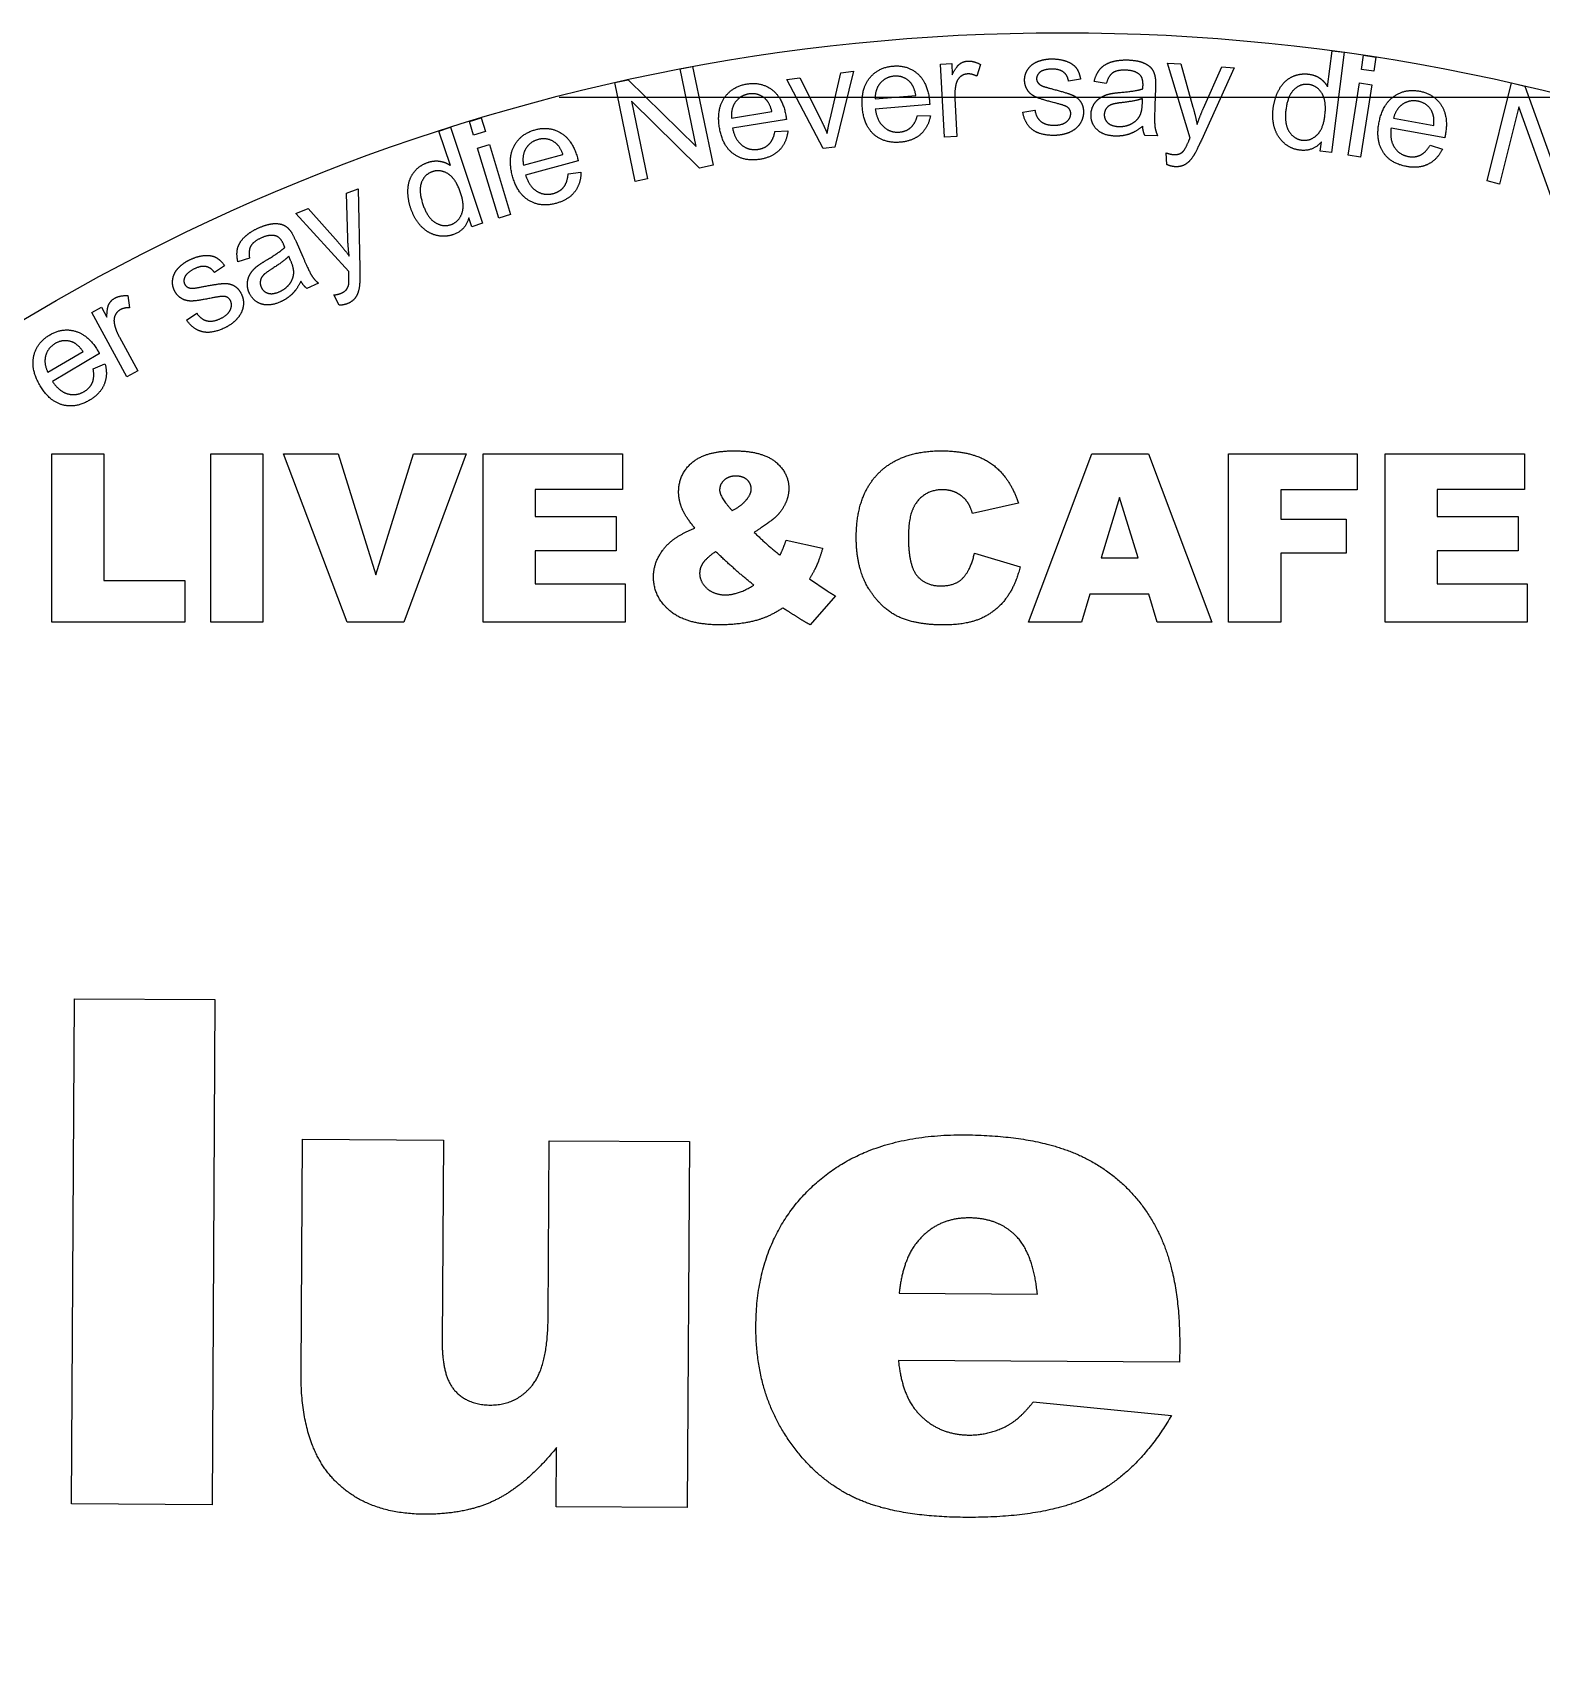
# Model space of a CAD drawing. Header units: centimetres. Extents: x -6 to 6, y -6 to 6.
# Drawn here: x -3.056 to 1.422, y 1.147 to 6 of the extents above; entities that cross this region are included whole.
import ezdxf

# ---------------------------------------------------------------- set-up
doc = ezdxf.new("R2010")
doc.units = ezdxf.units.CM
doc.header["$MEASUREMENT"] = 0
for name, color, linetype in [('cut v4_Sketch1', 7, 'Continuous'), ('cut v4_Sketch18', 7, 'Continuous'), ('cut v4_Sketch19', 7, 'Continuous'), ('cut v4_Sketch5', 7, 'Continuous'), ('cut v4_Sketch6', 7, 'Continuous')]:
    doc.layers.add(name, color=color, linetype=linetype)

msp = doc.modelspace()

# ---------------------------------------------------------------- linework, layer by layer
at = {"layer": 'cut v4_Sketch1'}
msp.add_circle((0, 0), 6, dxfattribs=at)
at = {"layer": 'cut v4_Sketch18'}
msp.add_line((-1.4935, 5.8081), (1.5065, 5.8081), dxfattribs=at)
at = {"layer": 'cut v4_Sketch19'}
for p, q in [((0.7876, 5.8397), (0.8011, 5.9465)), ((0.8374, 5.9419), (0.7998, 5.6443)), ((0.8011, 5.9465), (0.8374, 5.9419)), ((0.8884, 5.8911), (0.8949, 5.9329)), ((0.8949, 5.9329), (0.9313, 5.9273)), ((0.9313, 5.9273), (0.9248, 5.8854)), ((-1.1345, 5.8923), (-1.0972, 5.9)), ((-1.0869, 5.6616), (-1.1345, 5.8923)), ((-1.0972, 5.9), (-1.0366, 5.6062)), ((-0.6893, 5.7435), (-0.6575, 5.881)), ((-0.6199, 5.8856), (-0.6752, 5.6599)), ((-0.6575, 5.881), (-0.6199, 5.8856)), ((-0.3612, 5.9065), (-0.3281, 5.9082)), ((-0.3496, 5.6894), (-0.3612, 5.9065)), ((-0.3281, 5.9082), (-0.3263, 5.8753)), ((-0.2429, 5.9058), (-0.2538, 5.871)), ((0.3122, 5.9099), (0.3518, 5.9071)), ((0.3794, 5.687), (0.3122, 5.9099)), ((0.3518, 5.9071), (0.3882, 5.7785)), ((0.5109, 5.8961), (0.4131, 5.6813)), ((0.419, 5.7755), (0.4741, 5.8987)), ((0.4741, 5.8987), (0.5109, 5.8961)), ((0.9248, 5.8854), (0.8884, 5.8911)), ((-1.3287, 5.8523), (-1.2888, 5.8605)), ((-1.2681, 5.5584), (-1.3287, 5.8523)), ((-1.2888, 5.8605), (-1.0869, 5.6616)), ((-0.8178, 5.8614), (-0.7792, 5.8661)), ((-0.7093, 5.6557), (-0.8178, 5.8614)), ((-0.7792, 5.8661), (-0.7171, 5.7426)), ((0.0545, 5.8616), (0.0185, 5.8565)), ((0.1309, 5.8492), (0.095, 5.8553)), ((0.2766, 5.8343), (0.275, 5.7852)), ((0.8492, 5.6364), (0.8823, 5.8512)), ((0.8823, 5.8512), (0.9187, 5.8456)), ((0.9187, 5.8456), (0.8856, 5.6308)), ((1.2615, 5.5599), (1.334, 5.851)), ((1.334, 5.851), (1.3735, 5.8412)), ((1.3735, 5.8412), (1.4695, 5.5746)), ((-1.2784, 5.797), (-1.2308, 5.5661)), ((-1.0765, 5.5979), (-1.2784, 5.797)), ((-0.5554, 5.8033), (-0.4345, 5.8136)), ((-0.3934, 5.7867), (-0.5549, 5.773)), ((-0.3189, 5.805), (-0.3128, 5.6914)), ((0.2379, 5.7909), (0.2383, 5.8044)), ((1.3554, 5.7795), (1.2984, 5.5507)), ((1.4513, 5.5127), (1.3554, 5.7795)), ((-1.76, 5.7361), (-1.7247, 5.7468)), ((-1.7477, 5.6956), (-1.76, 5.7361)), ((-1.7247, 5.7468), (-1.7124, 5.7063)), ((-0.9816, 5.7466), (-0.8618, 5.7658)), ((-0.8188, 5.742), (-0.9789, 5.7164)), ((-0.4298, 5.7543), (-0.3915, 5.7528)), ((-0.1174, 5.7644), (-0.081, 5.7703)), ((0.9836, 5.7463), (1.103, 5.7246)), ((-1.8504, 5.7078), (-1.8156, 5.7193)), ((-1.8163, 5.6056), (-1.8504, 5.7078)), ((-1.8156, 5.7193), (-1.7208, 5.4347)), ((-1.7124, 5.7063), (-1.7477, 5.6956)), ((-0.8528, 5.7069), (-0.8145, 5.7083)), ((-0.3128, 5.6914), (-0.3496, 5.6894)), ((0.2837, 5.6938), (0.2452, 5.695)), ((1.1356, 5.6878), (0.9762, 5.7169)), ((-1.736, 5.657), (-1.7007, 5.6677)), ((-1.6729, 5.449), (-1.736, 5.657)), ((-1.7007, 5.6677), (-1.6376, 5.4597)), ((-1.5992, 5.6062), (-1.4822, 5.6383)), ((-0.6752, 5.6599), (-0.7093, 5.6557)), ((0.3106, 5.6083), (0.3089, 5.643)), ((0.7659, 5.6485), (0.7694, 5.6758)), ((0.7998, 5.6443), (0.7659, 5.6485)), ((0.8856, 5.6308), (0.8492, 5.6364)), ((1.0919, 5.666), (1.1285, 5.6546)), ((-1.4369, 5.6193), (-1.5932, 5.5765)), ((-1.4669, 5.5807), (-1.4289, 5.5863)), ((-1.0366, 5.6062), (-1.0765, 5.5979)), ((-2.1245, 5.5232), (-2.0902, 5.5368)), ((-2.0902, 5.5368), (-2.0855, 5.3009)), ((-1.2308, 5.5661), (-1.2681, 5.5584)), ((1.2984, 5.5507), (1.2615, 5.5599)), ((-2.1209, 5.3883), (-2.1245, 5.5232)), ((-2.2753, 5.4633), (-2.2384, 5.4779)), ((-2.1183, 5.2914), (-2.2753, 5.4633)), ((-2.2384, 5.4779), (-2.1499, 5.3777)), ((-1.7532, 5.4239), (-1.7619, 5.4499)), ((-1.6376, 5.4597), (-1.6729, 5.449)), ((-1.7208, 5.4347), (-1.7532, 5.4239)), ((-2.2747, 5.3797), (-2.2549, 5.3347)), ((-2.4868, 5.3082), (-2.517, 5.288)), ((-2.4126, 5.3301), (-2.4475, 5.3201)), ((-2.2908, 5.3238), (-2.2963, 5.3362)), ((-2.2075, 5.2561), (-2.2428, 5.2406)), ((-2.7741, 5.2194), (-2.7688, 5.1834)), ((-2.1463, 5.1906), (-2.1629, 5.2212)), ((-2.881, 5.1688), (-2.8519, 5.1847)), ((-2.7766, 4.9782), (-2.881, 5.1688)), ((-2.8519, 5.1847), (-2.8361, 5.1558)), ((-2.5997, 5.1462), (-2.5694, 5.1673)), ((-3.0114, 4.9918), (-2.9069, 5.0534)), ((-2.7989, 5.0957), (-2.7443, 4.9959)), ((-2.8582, 5.047), (-2.9978, 4.9647)), ((-2.877, 5.0019), (-2.8418, 5.0172)), ((-2.7443, 4.9959), (-2.7766, 4.9782))]:
    msp.add_line(p, q, dxfattribs=at)
msp.add_circle((0, 0), 6, dxfattribs=at)
for points in [[(-0.0637, 5.9176), (-0.0489, 5.9221), (-0.0319, 5.9222)], [(-0.0319, 5.9222), (-0.0064, 5.9223), (0.013, 5.915)], [(-0.5725, 5.8645), (-0.5469, 5.8971), (-0.5021, 5.9009)], [(-0.5021, 5.9009), (-0.4587, 5.9046), (-0.4286, 5.8774)], [(-0.4286, 5.8774), (-0.3986, 5.8502), (-0.394, 5.7965)], [(-0.3263, 5.8753), (-0.3149, 5.8991), (-0.3046, 5.907)], [(-0.3046, 5.907), (-0.2942, 5.915), (-0.2814, 5.9157)], [(-0.2812, 5.8775), (-0.2932, 5.8769), (-0.3025, 5.8691)], [(-0.2814, 5.9157), (-0.2628, 5.9166), (-0.2429, 5.9058)], [(-0.2538, 5.871), (-0.2677, 5.8783), (-0.2812, 5.8775)], [(-0.1117, 5.8592), (-0.1117, 5.8737), (-0.1051, 5.8861)], [(-0.1051, 5.8861), (-0.0985, 5.8985), (-0.0871, 5.9068)], [(-0.0871, 5.9068), (-0.0786, 5.9131), (-0.0637, 5.9176)], [(-0.0653, 5.8833), (-0.0761, 5.8749), (-0.0761, 5.8636)], [(-0.0291, 5.8919), (-0.0545, 5.8918), (-0.0653, 5.8833)], [(0.0042, 5.8826), (-0.0077, 5.892), (-0.0291, 5.8919)], [(0.0185, 5.8565), (0.016, 5.8733), (0.0042, 5.8826)], [(0.013, 5.915), (0.0324, 5.9077), (0.0416, 5.8952)], [(0.0416, 5.8952), (0.0509, 5.8826), (0.0545, 5.8616)], [(0.095, 5.8553), (0.1007, 5.8783), (0.1124, 5.8921)], [(0.1124, 5.8921), (0.1241, 5.906), (0.1456, 5.913)], [(0.1502, 5.8809), (0.1376, 5.8722), (0.1309, 5.8492)], [(0.1456, 5.913), (0.1672, 5.9199), (0.1952, 5.919)], [(0.1889, 5.8887), (0.1629, 5.8896), (0.1502, 5.8809)], [(0.2304, 5.8749), (0.2167, 5.8878), (0.1889, 5.8887)], [(0.1952, 5.919), (0.223, 5.9181), (0.2402, 5.911)], [(0.2398, 5.8428), (0.2405, 5.8653), (0.2304, 5.8749)], [(0.2402, 5.911), (0.2573, 5.9039), (0.2652, 5.8937)], [(0.2652, 5.8937), (0.2731, 5.8835), (0.2758, 5.8683)], [(0.682, 5.8689), (0.7053, 5.8802), (0.7319, 5.8769)], [(0.7319, 5.8769), (0.7513, 5.8744), (0.7655, 5.8642)], [(-1.0032, 5.8064), (-0.9801, 5.8407), (-0.9356, 5.8479)], [(-0.9356, 5.8479), (-0.8926, 5.8547), (-0.8606, 5.8298)], [(-0.8606, 5.8298), (-0.8287, 5.8049), (-0.8202, 5.7517)], [(-0.5934, 5.7773), (-0.5981, 5.832), (-0.5725, 5.8645)], [(-0.5402, 5.8502), (-0.556, 5.8318), (-0.5554, 5.8033)], [(-0.4991, 5.8708), (-0.5244, 5.8686), (-0.5402, 5.8502)], [(-0.4518, 5.8534), (-0.4712, 5.8732), (-0.4991, 5.8708)], [(-0.4345, 5.8136), (-0.4393, 5.8407), (-0.4518, 5.8534)], [(-0.3151, 5.8483), (-0.3201, 5.8283), (-0.3189, 5.805)], [(-0.3025, 5.8691), (-0.3117, 5.8614), (-0.3151, 5.8483)], [(-0.1035, 5.8301), (-0.1116, 5.8432), (-0.1117, 5.8592)], [(-0.0796, 5.8095), (-0.0953, 5.8169), (-0.1035, 5.8301)], [(-0.0761, 5.8636), (-0.0761, 5.8565), (-0.0715, 5.8508)], [(-0.0715, 5.8508), (-0.067, 5.8448), (-0.0574, 5.841)], [(-0.0574, 5.841), (-0.0518, 5.839), (-0.0248, 5.8317)], [(-0.0248, 5.8317), (0.0143, 5.8215), (0.0298, 5.8149)], [(0.1732, 5.8227), (0.218, 5.8266), (0.2393, 5.8332)], [(0.2393, 5.8332), (0.2397, 5.8408), (0.2398, 5.8428)], [(0.2758, 5.8683), (0.2774, 5.8588), (0.2766, 5.8343)], [(0.6264, 5.7755), (0.6305, 5.8078), (0.6446, 5.8327)], [(0.6446, 5.8327), (0.6587, 5.8576), (0.682, 5.8689)], [(0.6883, 5.8314), (0.6694, 5.8136), (0.664, 5.7707)], [(0.7315, 5.8462), (0.7071, 5.8492), (0.6883, 5.8314)], [(0.7709, 5.8201), (0.7565, 5.843), (0.7315, 5.8462)], [(0.7655, 5.8642), (0.7797, 5.8541), (0.7876, 5.8397)], [(0.9831, 5.8098), (1.0163, 5.8346), (1.0606, 5.8265)], [(1.0606, 5.8265), (1.1035, 5.8187), (1.1253, 5.7846)], [(-1.0176, 5.7179), (-1.0263, 5.772), (-1.0032, 5.8064)], [(-0.9699, 5.7945), (-0.9843, 5.775), (-0.9816, 5.7466)], [(-0.9305, 5.818), (-0.9555, 5.814), (-0.9699, 5.7945)], [(-0.882, 5.8042), (-0.9028, 5.8224), (-0.9305, 5.818)], [(-0.8618, 5.7658), (-0.8686, 5.7925), (-0.882, 5.8042)], [(-0.5586, 5.6976), (-0.5889, 5.7245), (-0.5934, 5.7773)], [(-0.394, 5.7965), (-0.3937, 5.7933), (-0.3934, 5.7867)], [(-0.0234, 5.792), (-0.0639, 5.8021), (-0.0796, 5.8095)], [(0.0143, 5.7797), (0.0067, 5.7846), (-0.0234, 5.792)], [(0.0253, 5.7601), (0.0252, 5.7726), (0.0143, 5.7797)], [(0.0298, 5.8149), (0.0453, 5.8083), (0.0542, 5.7957)], [(0.0542, 5.7957), (0.063, 5.783), (0.0631, 5.7642)], [(0.0855, 5.7576), (0.086, 5.7735), (0.0937, 5.7865)], [(0.0937, 5.7865), (0.1014, 5.7994), (0.1134, 5.807)], [(0.1134, 5.807), (0.1254, 5.8146), (0.1403, 5.8182)], [(0.1454, 5.7861), (0.1359, 5.7823), (0.1305, 5.7746)], [(0.1403, 5.8182), (0.1512, 5.8207), (0.1732, 5.8227)], [(0.1778, 5.7924), (0.1549, 5.7899), (0.1454, 5.7861)], [(0.2383, 5.8044), (0.218, 5.7969), (0.1778, 5.7924)], [(0.2308, 5.7543), (0.2371, 5.7666), (0.2379, 5.7909)], [(0.275, 5.7852), (0.2733, 5.7339), (0.2752, 5.7202)], [(0.3882, 5.7785), (0.3954, 5.754), (0.4005, 5.7271)], [(0.7797, 5.753), (0.7853, 5.7973), (0.7709, 5.8201)], [(0.9401, 5.7311), (0.9499, 5.7851), (0.9831, 5.8098)], [(1.0105, 5.7876), (0.9905, 5.7739), (0.9836, 5.7463)], [(1.0556, 5.7966), (1.0306, 5.8012), (1.0105, 5.7876)], [(1.0967, 5.7675), (1.0832, 5.7916), (1.0556, 5.7966)], [(1.1253, 5.7846), (1.1472, 5.7504), (1.1376, 5.6975)], [(-0.8202, 5.7517), (-0.8196, 5.7485), (-0.8188, 5.742)], [(-0.7171, 5.7426), (-0.707, 5.7226), (-0.6979, 5.7008)], [(-0.6979, 5.7008), (-0.6951, 5.7185), (-0.6893, 5.7435)], [(-0.5549, 5.773), (-0.5498, 5.7375), (-0.53, 5.7201)], [(-0.4496, 5.7185), (-0.4362, 5.7303), (-0.4298, 5.7543)], [(-0.3915, 5.7528), (-0.3977, 5.7188), (-0.4204, 5.6984)], [(-0.0888, 5.7124), (-0.1111, 5.7299), (-0.1174, 5.7644)], [(-0.081, 5.7703), (-0.0778, 5.7484), (-0.0638, 5.7368)], [(-0.0638, 5.7368), (-0.0497, 5.7252), (-0.0245, 5.7253)], [(-0.0245, 5.7253), (0.0009, 5.7254), (0.0131, 5.7358)], [(0.0131, 5.7358), (0.0253, 5.7462), (0.0253, 5.7601)], [(0.0525, 5.7294), (0.0418, 5.7131), (0.0216, 5.7041)], [(0.0631, 5.7642), (0.0632, 5.7458), (0.0525, 5.7294)], [(0.1033, 5.7122), (0.0846, 5.7304), (0.0855, 5.7576)], [(0.1305, 5.7746), (0.1251, 5.7669), (0.1248, 5.7573)], [(0.1248, 5.7573), (0.1243, 5.7426), (0.1352, 5.7324)], [(0.1352, 5.7324), (0.146, 5.7222), (0.1675, 5.7215)], [(0.1675, 5.7215), (0.1887, 5.7208), (0.2056, 5.7296)], [(0.2056, 5.7296), (0.2225, 5.7384), (0.2308, 5.7543)], [(0.4005, 5.7271), (0.4086, 5.752), (0.419, 5.7755)], [(0.6309, 5.7154), (0.6223, 5.7424), (0.6264, 5.7755)], [(0.664, 5.7707), (0.6588, 5.7293), (0.6736, 5.7066)], [(0.7554, 5.6954), (0.7747, 5.7128), (0.7797, 5.753)], [(0.9528, 5.6451), (0.9306, 5.679), (0.9401, 5.7311)], [(1.103, 5.7246), (1.1055, 5.752), (1.0967, 5.7675)], [(-1.6272, 5.6633), (-1.6079, 5.6999), (-1.5645, 5.7118)], [(-1.5561, 5.6827), (-1.5806, 5.676), (-1.5928, 5.6551)], [(-1.5645, 5.7118), (-1.5225, 5.7234), (-1.488, 5.702)], [(-1.5065, 5.6743), (-1.5291, 5.6902), (-1.5561, 5.6827)], [(-1.488, 5.702), (-1.4535, 5.6807), (-1.4393, 5.6288)], [(-0.977, 5.6409), (-1.0093, 5.6655), (-1.0176, 5.7179)], [(-0.9789, 5.7164), (-0.9712, 5.6814), (-0.9502, 5.6654)], [(-0.8698, 5.6698), (-0.8574, 5.6826), (-0.8528, 5.7069)], [(-0.8145, 5.7083), (-0.8181, 5.6739), (-0.8392, 5.6519)], [(-0.4808, 5.6748), (-0.5283, 5.6707), (-0.5586, 5.6976)], [(-0.53, 5.7201), (-0.5103, 5.7026), (-0.4831, 5.705)], [(-0.4831, 5.705), (-0.463, 5.7067), (-0.4496, 5.7185)], [(-0.4204, 5.6984), (-0.4431, 5.678), (-0.4808, 5.6748)], [(-0.0242, 5.695), (-0.0665, 5.6948), (-0.0888, 5.7124)], [(0.0216, 5.7041), (0.0014, 5.6952), (-0.0242, 5.695)], [(0.1577, 5.693), (0.1219, 5.6941), (0.1033, 5.7122)], [(0.1986, 5.6988), (0.1794, 5.6923), (0.1577, 5.693)], [(0.2387, 5.7221), (0.2177, 5.7054), (0.1986, 5.6988)], [(0.2452, 5.695), (0.2399, 5.7067), (0.2387, 5.7221)], [(0.2752, 5.7202), (0.2771, 5.7065), (0.2837, 5.6938)], [(0.3755, 5.6782), (0.3768, 5.6812), (0.3794, 5.687)], [(0.4131, 5.6813), (0.3973, 5.6465), (0.389, 5.6336)], [(0.6594, 5.6715), (0.6396, 5.6884), (0.6309, 5.7154)], [(0.6736, 5.7066), (0.6885, 5.6839), (0.7123, 5.6809)], [(0.7123, 5.6809), (0.7362, 5.6779), (0.7554, 5.6954)], [(0.9762, 5.7169), (0.9718, 5.6813), (0.9863, 5.6593)], [(1.1376, 5.6975), (1.137, 5.6942), (1.1356, 5.6878)], [(-1.6319, 5.5737), (-1.6464, 5.6266), (-1.6272, 5.6633)], [(-1.5928, 5.6551), (-1.605, 5.6341), (-1.5992, 5.6062)], [(-1.4822, 5.6383), (-1.4918, 5.6641), (-1.5065, 5.6743)], [(-0.8977, 5.6239), (-0.9448, 5.6164), (-0.977, 5.6409)], [(-0.9502, 5.6654), (-0.9292, 5.6495), (-0.9023, 5.6538)], [(-0.9023, 5.6538), (-0.8823, 5.657), (-0.8698, 5.6698)], [(-0.8392, 5.6519), (-0.8603, 5.6299), (-0.8977, 5.6239)], [(0.3089, 5.643), (0.3207, 5.6389), (0.3297, 5.6383)], [(0.3297, 5.6383), (0.3419, 5.6375), (0.3496, 5.641)], [(0.3496, 5.641), (0.3572, 5.6446), (0.3624, 5.6516)], [(0.3624, 5.6516), (0.3663, 5.6569), (0.3755, 5.6782)], [(0.389, 5.6336), (0.378, 5.6161), (0.3647, 5.6085)], [(0.705, 5.6513), (0.6792, 5.6545), (0.6594, 5.6715)], [(0.7694, 5.6758), (0.7448, 5.6463), (0.705, 5.6513)], [(1.0219, 5.6027), (0.975, 5.6112), (0.9528, 5.6451)], [(0.9863, 5.6593), (1.0008, 5.6373), (1.0276, 5.6324)], [(1.0276, 5.6324), (1.0475, 5.6288), (1.0635, 5.6367)], [(1.0635, 5.6367), (1.0795, 5.6446), (1.0919, 5.666)], [(1.1285, 5.6546), (1.1137, 5.6234), (1.0864, 5.6096)], [(-1.9422, 5.5375), (-1.9403, 5.566), (-1.9242, 5.5863)], [(-1.9242, 5.5863), (-1.9081, 5.6065), (-1.8827, 5.615)], [(-1.8697, 5.5872), (-1.893, 5.5794), (-1.9023, 5.5552)], [(-1.8827, 5.615), (-1.864, 5.6212), (-1.8469, 5.6182)], [(-1.8229, 5.5808), (-1.8459, 5.5952), (-1.8697, 5.5872)], [(-1.8469, 5.6182), (-1.8297, 5.6152), (-1.8163, 5.6056)], [(-1.4289, 5.5863), (-1.4288, 5.5517), (-1.4474, 5.5275)], [(-1.4393, 5.6288), (-1.4384, 5.6257), (-1.4369, 5.6193)], [(0.3339, 5.6021), (0.3233, 5.6029), (0.3106, 5.6083)], [(0.3647, 5.6085), (0.3515, 5.6009), (0.3339, 5.6021)], [(1.0864, 5.6096), (1.0592, 5.5959), (1.0219, 5.6027)], [(-1.9339, 5.478), (-1.9442, 5.5089), (-1.9422, 5.5375)], [(-1.9023, 5.5552), (-1.9116, 5.531), (-1.8979, 5.49)], [(-1.7859, 5.5241), (-1.8, 5.5664), (-1.8229, 5.5808)], [(-1.5832, 5.5017), (-1.6179, 5.5226), (-1.6319, 5.5737)], [(-1.5932, 5.5765), (-1.5818, 5.5425), (-1.5592, 5.5289)], [(-1.5103, 5.5226), (-1.4908, 5.5279), (-1.4798, 5.542)], [(-1.4798, 5.542), (-1.4688, 5.556), (-1.4669, 5.5807)], [(-1.8979, 5.49), (-1.8847, 5.4504), (-1.8615, 5.4364)], [(-1.7829, 5.4616), (-1.7731, 5.4857), (-1.7859, 5.5241)], [(-1.5025, 5.4933), (-1.5485, 5.4807), (-1.5832, 5.5017)], [(-1.5592, 5.5289), (-1.5366, 5.5154), (-1.5103, 5.5226)], [(-1.4474, 5.5275), (-1.466, 5.5033), (-1.5025, 5.4933)], [(-1.9038, 5.4258), (-1.9233, 5.4464), (-1.9339, 5.478)], [(-1.8615, 5.4364), (-1.8383, 5.4223), (-1.8156, 5.4299)], [(-1.8156, 5.4299), (-1.7927, 5.4375), (-1.7829, 5.4616)], [(-1.7619, 5.4499), (-1.7712, 5.4127), (-1.8093, 5.4001)], [(-2.4478, 5.3608), (-2.4432, 5.3784), (-2.4268, 5.394)], [(-2.4268, 5.394), (-2.4104, 5.4096), (-2.3848, 5.4209)], [(-2.3774, 5.3908), (-2.4011, 5.3803), (-2.4088, 5.367)], [(-2.3848, 5.4209), (-2.3593, 5.4321), (-2.3408, 5.4331)], [(-2.3339, 5.3963), (-2.3519, 5.402), (-2.3774, 5.3908)], [(-2.3408, 5.4331), (-2.3222, 5.4341), (-2.3107, 5.4283)], [(-2.3116, 5.3715), (-2.3207, 5.3921), (-2.3339, 5.3963)], [(-2.3107, 5.4283), (-2.2992, 5.4226), (-2.2901, 5.41)], [(-2.2901, 5.41), (-2.2846, 5.4021), (-2.2747, 5.3797)], [(-2.1167, 5.3367), (-2.1202, 5.3626), (-2.1209, 5.3883)], [(-1.8592, 5.3985), (-1.8844, 5.4052), (-1.9038, 5.4258)], [(-1.8093, 5.4001), (-1.8339, 5.3918), (-1.8592, 5.3985)], [(-2.5473, 5.3384), (-2.5267, 5.3402), (-2.5129, 5.3329)], [(-2.4475, 5.3201), (-2.4523, 5.3432), (-2.4478, 5.3608)], [(-2.4088, 5.367), (-2.4165, 5.3537), (-2.4126, 5.3301)], [(-2.3629, 5.3245), (-2.3242, 5.3474), (-2.3079, 5.3626)], [(-2.3079, 5.3626), (-2.3108, 5.3696), (-2.3116, 5.3715)], [(-2.1499, 5.3777), (-2.1329, 5.3587), (-2.1167, 5.3367)], [(-2.634, 5.2877), (-2.629, 5.2971), (-2.6176, 5.3076)], [(-2.6176, 5.3076), (-2.6062, 5.318), (-2.5909, 5.3254)], [(-2.5753, 5.2993), (-2.5981, 5.2883), (-2.6042, 5.276)], [(-2.5909, 5.3254), (-2.5679, 5.3366), (-2.5473, 5.3384)], [(-2.5413, 5.3054), (-2.5559, 5.3087), (-2.5753, 5.2993)], [(-2.517, 5.288), (-2.5266, 5.3021), (-2.5413, 5.3054)], [(-2.5129, 5.3329), (-2.4991, 5.3256), (-2.4868, 5.3082)], [(-2.41, 5.2845), (-2.4025, 5.2966), (-2.3906, 5.3062)], [(-2.3906, 5.3062), (-2.3819, 5.3132), (-2.3629, 5.3245)], [(-2.3457, 5.2992), (-2.3652, 5.287), (-2.3722, 5.2795)], [(-2.2963, 5.3362), (-2.3113, 5.3206), (-2.3457, 5.2992)], [(-2.2814, 5.2877), (-2.281, 5.3015), (-2.2908, 5.3238)], [(-2.2549, 5.3347), (-2.2342, 5.2877), (-2.2266, 5.2762)], [(-2.118, 5.2818), (-2.1182, 5.285), (-2.1183, 5.2914)], [(-2.0855, 5.3009), (-2.0846, 5.2627), (-2.0865, 5.2474)], [(-2.6355, 5.2342), (-2.6419, 5.2472), (-2.6413, 5.2613)], [(-2.6413, 5.2613), (-2.6407, 5.2753), (-2.634, 5.2877)], [(-2.6042, 5.276), (-2.6103, 5.2637), (-2.6054, 5.2536)], [(-2.6054, 5.2536), (-2.6023, 5.2471), (-2.5957, 5.2439)], [(-2.5957, 5.2439), (-2.5891, 5.2406), (-2.5787, 5.2413)], [(-2.5787, 5.2413), (-2.5728, 5.2418), (-2.5453, 5.247)], [(-2.5453, 5.247), (-2.5056, 5.2547), (-2.4888, 5.2554)], [(-2.4888, 5.2554), (-2.472, 5.2562), (-2.4585, 5.2486)], [(-2.4585, 5.2486), (-2.4451, 5.2411), (-2.4369, 5.2241)], [(-2.4138, 5.2278), (-2.4202, 5.2425), (-2.4189, 5.2575)], [(-2.4189, 5.2575), (-2.4176, 5.2725), (-2.41, 5.2845)], [(-2.3806, 5.2627), (-2.3821, 5.2534), (-2.3783, 5.2446)], [(-2.3722, 5.2795), (-2.3791, 5.272), (-2.3806, 5.2627)], [(-2.3783, 5.2446), (-2.3723, 5.2311), (-2.3581, 5.2266)], [(-2.3243, 5.2308), (-2.3048, 5.2394), (-2.2934, 5.2546)], [(-2.2934, 5.2546), (-2.282, 5.2698), (-2.2814, 5.2877)], [(-2.2603, 5.2621), (-2.272, 5.238), (-2.2865, 5.2238)], [(-2.2428, 5.2406), (-2.2526, 5.2488), (-2.2603, 5.2621)], [(-2.2266, 5.2762), (-2.2189, 5.2647), (-2.2075, 5.2561)], [(-2.1253, 5.237), (-2.12, 5.2436), (-2.1183, 5.2521)], [(-2.1183, 5.2521), (-2.1171, 5.2586), (-2.118, 5.2818)], [(-2.0865, 5.2474), (-2.0889, 5.2268), (-2.0976, 5.2143)], [(-2.8361, 5.1558), (-2.836, 5.1822), (-2.8302, 5.1938)], [(-2.8302, 5.1938), (-2.8243, 5.2055), (-2.813, 5.2117)], [(-2.813, 5.2117), (-2.7966, 5.2206), (-2.7741, 5.2194)], [(-2.6155, 5.2115), (-2.6286, 5.2198), (-2.6355, 5.2342)], [(-2.5852, 5.2032), (-2.6025, 5.2031), (-2.6155, 5.2115)], [(-2.5269, 5.2118), (-2.5678, 5.2033), (-2.5852, 5.2032)], [(-2.4876, 5.217), (-2.4965, 5.2181), (-2.5269, 5.2118)], [(-2.4692, 5.2041), (-2.4747, 5.2153), (-2.4876, 5.217)], [(-2.4697, 5.1769), (-2.4632, 5.1916), (-2.4692, 5.2041)], [(-2.4369, 5.2241), (-2.4288, 5.2076), (-2.4314, 5.1882)], [(-2.3782, 5.1947), (-2.4028, 5.2029), (-2.4138, 5.2278)], [(-2.3207, 5.2009), (-2.3535, 5.1864), (-2.3782, 5.1947)], [(-2.3581, 5.2266), (-2.344, 5.2221), (-2.3243, 5.2308)], [(-2.2865, 5.2238), (-2.3009, 5.2096), (-2.3207, 5.2009)], [(-2.1629, 5.2212), (-2.1504, 5.2227), (-2.1421, 5.226)], [(-2.1226, 5.1952), (-2.1325, 5.1913), (-2.1463, 5.1906)], [(-2.1421, 5.226), (-2.1307, 5.2305), (-2.1253, 5.237)], [(-2.0976, 5.2143), (-2.1062, 5.2017), (-2.1226, 5.1952)], [(-2.8118, 5.1606), (-2.8168, 5.1496), (-2.8142, 5.1363)], [(-2.7963, 5.1774), (-2.8069, 5.1716), (-2.8118, 5.1606)], [(-2.7688, 5.1834), (-2.7845, 5.1839), (-2.7963, 5.1774)], [(-2.5514, 5.1117), (-2.5791, 5.1178), (-2.5997, 5.1462)], [(-2.5694, 5.1673), (-2.5571, 5.1489), (-2.5394, 5.1446)], [(-2.5394, 5.1446), (-2.5217, 5.1402), (-2.4991, 5.1512)], [(-2.4991, 5.1512), (-2.4762, 5.1623), (-2.4697, 5.1769)], [(-2.4483, 5.152), (-2.4626, 5.1352), (-2.4856, 5.124)], [(-2.4314, 5.1882), (-2.434, 5.1689), (-2.4483, 5.152)], [(-3.0533, 5.0396), (-3.0444, 5.08), (-3.0056, 5.1029)], [(-3.0056, 5.1029), (-2.968, 5.125), (-2.9292, 5.1135)], [(-2.9292, 5.1135), (-2.8903, 5.1019), (-2.863, 5.0555)], [(-2.8142, 5.1363), (-2.8101, 5.1161), (-2.7989, 5.0957)], [(-2.4856, 5.124), (-2.5238, 5.1055), (-2.5514, 5.1117)], [(-2.9899, 5.077), (-3.0117, 5.0641), (-3.018, 5.0407)], [(-2.9397, 5.0818), (-2.9657, 5.0912), (-2.9899, 5.077)], [(-2.9069, 5.0534), (-2.9229, 5.0758), (-2.9397, 5.0818)], [(-2.863, 5.0555), (-2.8613, 5.0527), (-2.8582, 5.047)], [(-3.0345, 4.9519), (-3.0623, 4.9992), (-3.0533, 5.0396)], [(-3.018, 5.0407), (-3.0243, 5.0173), (-3.0114, 4.9918)], [(-2.8793, 4.9611), (-2.8724, 4.9776), (-2.877, 5.0019)], [(-2.8418, 5.0172), (-2.8326, 4.9839), (-2.8443, 4.9556)], [(-2.9686, 4.8951), (-3.0076, 4.9063), (-3.0345, 4.9519)], [(-2.9978, 4.9647), (-2.9779, 4.9349), (-2.9525, 4.9277)], [(-2.9037, 4.9344), (-2.8863, 4.9447), (-2.8793, 4.9611)], [(-2.8443, 4.9556), (-2.8559, 4.9274), (-2.8885, 4.9082)], [(-2.8885, 4.9082), (-2.9296, 4.884), (-2.9686, 4.8951)], [(-2.9525, 4.9277), (-2.9272, 4.9206), (-2.9037, 4.9344)]]:
    msp.add_open_spline(points, degree=2, dxfattribs=at)
at = {"layer": 'cut v4_Sketch5'}
for p, q in [((-2.9415, 1.6317), (-2.9328, 3.1317)), ((-2.9328, 3.1317), (-2.5153, 3.1292)), ((-2.5153, 3.1292), (-2.524, 1.6293)), ((-2.2598, 2.0227), (-2.2558, 2.7144)), ((-2.2558, 2.7144), (-1.8373, 2.7119)), ((-1.8373, 2.7119), (-1.8408, 2.1144)), ((-1.5262, 2.1873), (-1.5232, 2.7101)), ((-1.5232, 2.7101), (-1.1068, 2.7077)), ((-1.1068, 2.7077), (-1.1131, 1.6211)), ((-0.4842, 2.257), (-0.0739, 2.2546)), ((0.3488, 2.0997), (0.3485, 2.0526)), ((0.3485, 2.0526), (-0.4864, 2.0574)), ((-0.086, 1.9344), (0.3241, 1.8941)), ((-1.5019, 1.6233), (-1.5009, 1.7993)), ((-2.524, 1.6293), (-2.9415, 1.6317)), ((-1.1131, 1.6211), (-1.5019, 1.6233))]:
    msp.add_line(p, q, dxfattribs=at)
for points in [[(-0.7438, 2.5726), (-0.5797, 2.7292), (-0.2922, 2.7275)], [(-0.2922, 2.7275), (-0.0589, 2.7262), (0.0757, 2.6548)], [(0.0757, 2.6548), (0.2104, 2.5834), (0.2802, 2.449)], [(-0.9094, 2.1612), (-0.9079, 2.416), (-0.7438, 2.5726)], [(-0.2762, 2.4809), (-0.3755, 2.4814), (-0.4353, 2.403)], [(-0.1379, 2.4279), (-0.1903, 2.4804), (-0.2762, 2.4809)], [(-0.0739, 2.2546), (-0.0855, 2.3754), (-0.1379, 2.4279)], [(0.2802, 2.449), (0.35, 2.3145), (0.3488, 2.0997)], [(-0.4353, 2.403), (-0.4734, 2.3541), (-0.4842, 2.257)], [(-1.575, 1.9819), (-1.5271, 2.0389), (-1.5262, 2.1873)], [(-0.8299, 1.8492), (-0.9104, 1.9821), (-0.9094, 2.1612)], [(-1.8408, 2.1144), (-1.8414, 2.0121), (-1.8038, 1.9689)], [(-0.4864, 2.0574), (-0.4757, 1.9571), (-0.433, 1.9077)], [(-2.1639, 1.7055), (-2.261, 1.8088), (-2.2598, 2.0227)], [(-1.8038, 1.9689), (-1.7662, 1.9257), (-1.6976, 1.9253)], [(-1.6976, 1.9253), (-1.6229, 1.9249), (-1.575, 1.9819)], [(-0.433, 1.9077), (-0.3731, 1.8368), (-0.2759, 1.8362)], [(-0.159, 1.8663), (-0.1252, 1.8855), (-0.086, 1.9344)], [(0.3241, 1.8941), (0.229, 1.731), (0.0956, 1.6606)], [(-0.6258, 1.6546), (-0.7493, 1.7162), (-0.8299, 1.8492)], [(-0.2759, 1.8362), (-0.2145, 1.8359), (-0.159, 1.8663)], [(-1.5009, 1.7993), (-1.5885, 1.6914), (-1.6772, 1.6458)], [(-1.8949, 1.6011), (-2.0668, 1.6021), (-2.1639, 1.7055)], [(-0.2865, 1.5917), (-0.5024, 1.593), (-0.6258, 1.6546)], [(0.0956, 1.6606), (-0.0379, 1.5903), (-0.2865, 1.5917)], [(-1.6772, 1.6458), (-1.766, 1.6003), (-1.8949, 1.6011)]]:
    msp.add_open_spline(points, degree=2, dxfattribs=at)
at = {"layer": 'cut v4_Sketch6'}
for p, q in [((-3, 4.75), (-2.8455, 4.75)), ((-3, 4.25), (-3, 4.75)), ((-2.8455, 4.75), (-2.8455, 4.3731)), ((-2.528, 4.25), (-2.528, 4.75)), ((-2.528, 4.75), (-2.3731, 4.75)), ((-2.3731, 4.75), (-2.3731, 4.25)), ((-2.3114, 4.75), (-2.1499, 4.75)), ((-2.1226, 4.25), (-2.3114, 4.75)), ((-2.1499, 4.75), (-2.0373, 4.3902)), ((-2.0373, 4.3902), (-1.9263, 4.75)), ((-1.7694, 4.75), (-1.9551, 4.25)), ((-1.9263, 4.75), (-1.7694, 4.75)), ((-1.7193, 4.75), (-1.3053, 4.75)), ((-1.7193, 4.25), (-1.7193, 4.75)), ((-1.3053, 4.75), (-1.3053, 4.6432)), ((-0.1003, 4.25), (0.0877, 4.75)), ((0.0877, 4.75), (0.2562, 4.75)), ((0.2562, 4.75), (0.4441, 4.25)), ((0.4939, 4.75), (0.8759, 4.75)), ((0.4939, 4.25), (0.4939, 4.75)), ((0.8759, 4.75), (0.8759, 4.6426)), ((0.9587, 4.75), (1.3728, 4.75)), ((0.9587, 4.25), (0.9587, 4.75)), ((1.3728, 4.75), (1.3728, 4.6432)), ((-1.3053, 4.6432), (-1.5645, 4.6432)), ((-1.5645, 4.6432), (-1.5645, 4.5638)), ((0.17, 4.6204), (0.1154, 4.4407)), ((0.2252, 4.4407), (0.17, 4.6204)), ((0.8759, 4.6426), (0.649, 4.6426)), ((0.649, 4.6426), (0.649, 4.5553)), ((1.3728, 4.6432), (1.1136, 4.6432)), ((1.1136, 4.6432), (1.1136, 4.5638)), ((-1.5645, 4.5638), (-1.324, 4.5638)), ((-1.324, 4.5638), (-1.324, 4.4618)), ((-0.1299, 4.603), (-0.2664, 4.5726)), ((1.1136, 4.5638), (1.354, 4.5638)), ((1.354, 4.5638), (1.354, 4.4618)), ((0.649, 4.5553), (0.8428, 4.5553)), ((0.8428, 4.5553), (0.8428, 4.4543)), ((-0.8199, 4.4932), (-0.7115, 4.469)), ((-1.5645, 4.4618), (-1.5645, 4.3632)), ((-1.324, 4.4618), (-1.5645, 4.4618)), ((-0.2606, 4.4546), (-0.1252, 4.4137)), ((0.1154, 4.4407), (0.2252, 4.4407)), ((0.649, 4.4543), (0.649, 4.25)), ((0.8428, 4.4543), (0.649, 4.4543)), ((1.1136, 4.4618), (1.1136, 4.3632)), ((1.354, 4.4618), (1.1136, 4.4618)), ((-2.8455, 4.3731), (-2.6044, 4.3731)), ((-2.6044, 4.3731), (-2.6044, 4.25)), ((-0.75, 4.3782), (-0.6978, 4.3424)), ((-1.5645, 4.3632), (-1.2977, 4.3632)), ((-1.2977, 4.3632), (-1.2977, 4.25)), ((-0.6733, 4.3278), (-0.748, 4.2418)), ((0.0819, 4.3325), (0.0575, 4.25)), ((0.2573, 4.3325), (0.0819, 4.3325)), ((0.2823, 4.25), (0.2573, 4.3325)), ((1.1136, 4.3632), (1.3803, 4.3632)), ((1.3803, 4.3632), (1.3803, 4.25)), ((-2.6044, 4.25), (-3, 4.25)), ((-2.3731, 4.25), (-2.528, 4.25)), ((-1.9551, 4.25), (-2.1226, 4.25)), ((-1.2977, 4.25), (-1.7193, 4.25)), ((0.0575, 4.25), (-0.1003, 4.25)), ((0.4441, 4.25), (0.2823, 4.25)), ((0.649, 4.25), (0.4939, 4.25)), ((1.3803, 4.25), (0.9587, 4.25))]:
    msp.add_line(p, q, dxfattribs=at)
for points in [[(-1.0982, 4.7241), (-1.0576, 4.7585), (-0.9751, 4.7585)], [(-0.9751, 4.7585), (-0.8909, 4.7585), (-0.8513, 4.7258)], [(-0.5455, 4.6919), (-0.4795, 4.7585), (-0.3588, 4.7585)], [(-0.3588, 4.7585), (-0.2643, 4.7585), (-0.2103, 4.7203)], [(-1.1388, 4.6364), (-1.1388, 4.6896), (-1.0982, 4.7241)], [(-0.8513, 4.7258), (-0.8117, 4.693), (-0.8117, 4.6473)], [(-0.2103, 4.7203), (-0.1562, 4.6821), (-0.1299, 4.603)], [(-1.0038, 4.6712), (-1.0171, 4.6589), (-1.0171, 4.6422)], [(-0.9693, 4.6835), (-0.9905, 4.6835), (-1.0038, 4.6712)], [(-0.9355, 4.6724), (-0.9478, 4.6835), (-0.9693, 4.6835)], [(-0.9233, 4.6453), (-0.9233, 4.6613), (-0.9355, 4.6724)], [(-0.6115, 4.5012), (-0.6115, 4.6253), (-0.5455, 4.6919)], [(-1.1286, 4.5868), (-1.1388, 4.6112), (-1.1388, 4.6364)], [(-1.0171, 4.6422), (-1.0171, 4.6211), (-0.9795, 4.5808)], [(-0.9795, 4.5808), (-0.9526, 4.5955), (-0.9379, 4.6127)], [(-0.9379, 4.6127), (-0.9233, 4.6299), (-0.9233, 4.6453)], [(-0.8117, 4.6473), (-0.8117, 4.6218), (-0.8238, 4.5982)], [(-0.355, 4.6429), (-0.4076, 4.6429), (-0.4355, 4.6007)], [(-0.3131, 4.6334), (-0.3319, 4.6429), (-0.355, 4.6429)], [(-0.2814, 4.6061), (-0.2943, 4.6238), (-0.3131, 4.6334)], [(-1.0911, 4.5293), (-1.1183, 4.5624), (-1.1286, 4.5868)], [(-0.8238, 4.5982), (-0.8359, 4.5747), (-0.853, 4.56)], [(-0.4355, 4.6007), (-0.4567, 4.5693), (-0.4567, 4.5022)], [(-0.2664, 4.5726), (-0.2735, 4.5955), (-0.2814, 4.6061)], [(-1.1849, 4.465), (-1.1562, 4.5031), (-1.0911, 4.5293)], [(-0.853, 4.56), (-0.8701, 4.5454), (-0.9141, 4.5164)], [(-0.9141, 4.5164), (-0.8776, 4.4799), (-0.838, 4.4485)], [(-0.838, 4.4485), (-0.8274, 4.4696), (-0.8199, 4.4932)], [(-0.7115, 4.469), (-0.72, 4.4389), (-0.7278, 4.4209)], [(-0.574, 4.3485), (-0.6115, 4.4081), (-0.6115, 4.5012)], [(-0.4567, 4.5022), (-0.4567, 4.4191), (-0.4314, 4.3883)], [(-1.2135, 4.3844), (-1.2135, 4.427), (-1.1849, 4.465)], [(-1.067, 4.425), (-1.0764, 4.4106), (-1.0764, 4.3946)], [(-1.029, 4.4594), (-1.0576, 4.4393), (-1.067, 4.425)], [(-0.9154, 4.3598), (-0.9598, 4.3939), (-1.029, 4.4594)], [(-0.7278, 4.4209), (-0.7357, 4.4028), (-0.75, 4.3782)], [(-0.2935, 4.3823), (-0.2708, 4.4072), (-0.2606, 4.4546)], [(-1.1647, 4.2834), (-1.2135, 4.325), (-1.2135, 4.3844)], [(-1.0764, 4.3946), (-1.0764, 4.3697), (-1.0549, 4.3503)], [(-0.4314, 4.3883), (-0.4062, 4.3574), (-0.3605, 4.3574)], [(-0.3605, 4.3574), (-0.3162, 4.3574), (-0.2935, 4.3823)], [(-0.1252, 4.4137), (-0.1388, 4.3568), (-0.1681, 4.3186)], [(-1.0549, 4.3503), (-1.0334, 4.3308), (-0.999, 4.3308)], [(-0.999, 4.3308), (-0.9618, 4.3308), (-0.9154, 4.3598)], [(-0.6978, 4.3424), (-0.6883, 4.3363), (-0.6733, 4.3278)], [(-0.4848, 4.2652), (-0.5365, 4.2888), (-0.574, 4.3485)], [(-1.016, 4.2418), (-1.116, 4.2418), (-1.1647, 4.2834)], [(-0.8298, 4.2916), (-0.866, 4.2677), (-0.9021, 4.2568)], [(-0.7904, 4.2671), (-0.8124, 4.2814), (-0.8298, 4.2916)], [(-0.1681, 4.3186), (-0.1975, 4.2804), (-0.241, 4.2609)], [(-0.9021, 4.2568), (-0.9523, 4.2418), (-1.016, 4.2418)], [(-0.748, 4.2418), (-0.7684, 4.2527), (-0.7904, 4.2671)], [(-0.3516, 4.2415), (-0.4332, 4.2415), (-0.4848, 4.2652)], [(-0.241, 4.2609), (-0.2844, 4.2415), (-0.3516, 4.2415)]]:
    msp.add_open_spline(points, degree=2, dxfattribs=at)

doc.saveas('drawing.dxf')
